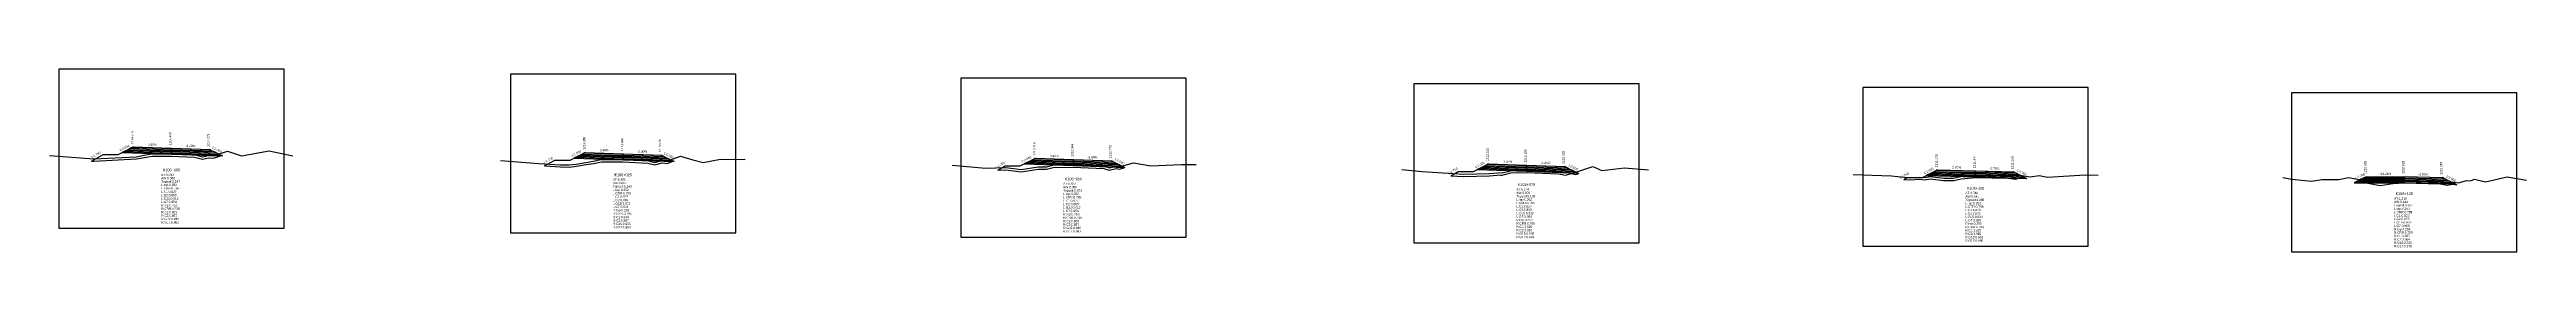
# Model space of a CAD drawing. Extents: x -7 to 78429, y 1189 to 1262.
# Drawn here: x 49031.6 to 49357.9, y 1200.8 to 1224.9 of the extents above; entities that cross this region are included whole.
import ezdxf
from ezdxf.enums import TextEntityAlignment as Align

# ---------------------------------------------------------------- set-up
doc = ezdxf.new("R2010")
doc.units = 0

msp = doc.modelspace()

# ---------------------------------------------------------------- linework, layer by layer
at = {"layer": 'A4_BORDER', "color": 7}
for points in [[(49032.805, 1203.895), (49062.505, 1203.895), (49062.505, 1224.895), (49032.805, 1224.895), (49032.805, 1203.895)], [(49092.324, 1203.247), (49122.024, 1203.247), (49122.024, 1224.247), (49092.324, 1224.247), (49092.324, 1203.247)], [(49151.644, 1202.712), (49181.344, 1202.712), (49181.344, 1223.712), (49151.644, 1223.712), (49151.644, 1202.712)], [(49211.351, 1201.958), (49241.051, 1201.958), (49241.051, 1222.958), (49211.351, 1222.958), (49211.351, 1201.958)], [(49270.508, 1201.482), (49300.208, 1201.482), (49300.208, 1222.482), (49270.508, 1222.482), (49270.508, 1201.482)], [(49326.985, 1200.75), (49356.685, 1200.75), (49356.685, 1221.75), (49326.985, 1221.75), (49326.985, 1200.75)]]:
    msp.add_lwpolyline(points, dxfattribs=at)
at = {"layer": 'CLEAR_GROUND', "color": 8}
for points in [[(49037.125, 1212.745), (49037.414, 1212.722), (49043.05, 1213.027), (49044.13, 1213.235), (49045.116, 1213.409), (49047.673, 1213.404), (49050.687, 1213.254), (49051.737, 1212.987), (49052.547, 1213.194), (49053.205, 1213.137), (49054.251, 1213.481)], [(49096.825, 1212.097), (49098.914, 1211.969), (49100.08, 1211.928), (49101.028, 1212.058), (49102.304, 1212.281), (49103.264, 1212.428), (49104.305, 1212.667), (49107.126, 1212.655), (49110.41, 1212.463), (49111.331, 1212.229), (49112.312, 1212.499), (49112.963, 1212.429), (49113.769, 1212.731)], [(49156.525, 1211.562), (49157.561, 1211.592), (49159.604, 1211.335), (49161.874, 1211.685), (49162.962, 1211.689), (49163.843, 1211.894), (49166.477, 1211.952), (49170.5, 1211.769), (49171.226, 1211.529), (49172.125, 1211.769), (49172.556, 1211.698), (49173.262, 1211.892)], [(49216.225, 1210.808), (49217.889, 1210.699), (49221.336, 1210.811), (49222.79, 1210.925), (49222.82, 1210.858), (49224.112, 1211.178), (49226.171, 1211.235), (49230.435, 1211.079), (49231.307, 1210.878), (49232.067, 1211.113), (49232.7, 1210.96), (49233.076, 1211.087)], [(49275.925, 1210.332), (49276.766, 1210.249), (49277.976, 1210.337), (49278.653, 1210.26), (49279.392, 1210.387), (49281.15, 1210.196), (49282.491, 1210.184), (49283.456, 1210.412), (49285.339, 1210.579), (49289.609, 1210.501), (49290.656, 1210.349), (49291.21, 1210.574), (49292.093, 1210.441)], [(49335.625, 1210.08), (49338.66, 1209.527), (49340.378, 1209.791), (49341.823, 1209.857), (49346.548, 1209.739), (49346.596, 1209.738), (49347.487, 1209.564), (49348.211, 1209.703), (49348.769, 1209.6)]]:
    msp.add_lwpolyline(points, dxfattribs=at)
at = {"layer": 'DESIGN_ROAD_TRIMMED', "color": 1}
for points in [[(49037.125, 1212.745), (49038.655, 1213.619), (49040.655, 1213.619), (49042.655, 1214.619), (49042.655, 1214.619), (49042.561, 1214.572), (49042.561, 1214.572), (49042.28, 1214.432), (49042.28, 1214.432), (49041.999, 1214.291), (49041.999, 1214.291), (49041.718, 1214.151), (49041.718, 1214.151), (49041.437, 1214.01), (49041.437, 1214.01), (49041.156, 1213.87), (49047.655, 1213.649), (49047.655, 1213.799), (49047.655, 1213.799), (49047.655, 1213.949), (49047.655, 1213.949), (49047.655, 1214.099), (49047.655, 1214.099), (49047.655, 1214.249), (49047.655, 1214.249), (49047.655, 1214.399), (49047.655, 1214.399), (49047.655, 1214.449), (49047.655, 1214.449), (49047.655, 1214.449), (49047.655, 1214.449), (49047.655, 1214.449), (49047.655, 1214.399), (49047.655, 1214.399), (49047.655, 1214.249), (49047.655, 1214.249), (49047.655, 1214.099), (49047.655, 1214.099), (49047.655, 1213.949), (49047.655, 1213.949), (49047.655, 1213.799), (49047.655, 1213.799), (49047.655, 1213.649), (49054.371, 1213.421), (49054.049, 1213.582), (49054.049, 1213.582), (49053.728, 1213.743), (49053.728, 1213.743), (49053.406, 1213.903), (49053.406, 1213.903), (49053.084, 1214.064), (49053.084, 1214.064), (49052.762, 1214.225), (49052.762, 1214.225), (49052.655, 1214.279), (49052.655, 1214.279), (49054.251, 1213.481)], [(49096.825, 1212.097), (49098.174, 1212.868), (49100.174, 1212.868), (49102.174, 1213.868), (49102.174, 1213.868), (49102.08, 1213.821), (49102.08, 1213.821), (49101.8, 1213.681), (49101.8, 1213.681), (49101.519, 1213.54), (49101.519, 1213.54), (49101.238, 1213.4), (49101.238, 1213.4), (49100.957, 1213.259), (49100.957, 1213.259), (49100.676, 1213.119), (49107.174, 1212.898), (49107.174, 1213.048), (49107.174, 1213.048), (49107.174, 1213.198), (49107.174, 1213.198), (49107.174, 1213.348), (49107.174, 1213.348), (49107.174, 1213.498), (49107.174, 1213.498), (49107.174, 1213.648), (49107.174, 1213.648), (49107.174, 1213.698), (49107.174, 1213.698), (49107.174, 1213.698), (49107.174, 1213.698), (49107.174, 1213.698), (49107.174, 1213.648), (49107.174, 1213.648), (49107.174, 1213.498), (49107.174, 1213.498), (49107.174, 1213.348), (49107.174, 1213.348), (49107.174, 1213.198), (49107.174, 1213.198), (49107.174, 1213.048), (49107.174, 1213.048), (49107.174, 1212.898), (49113.891, 1212.67), (49113.569, 1212.831), (49113.569, 1212.831), (49113.247, 1212.992), (49113.247, 1212.992), (49112.925, 1213.152), (49112.925, 1213.152), (49112.603, 1213.313), (49112.603, 1213.313), (49112.281, 1213.474), (49112.281, 1213.474), (49112.174, 1213.528), (49112.174, 1213.528), (49113.769, 1212.731)], [(49156.525, 1211.562), (49157.494, 1212.116), (49159.494, 1212.116), (49161.494, 1213.116), (49161.494, 1213.116), (49161.401, 1213.069), (49161.401, 1213.069), (49161.12, 1212.929), (49161.12, 1212.929), (49160.839, 1212.788), (49160.839, 1212.788), (49160.558, 1212.648), (49160.558, 1212.648), (49160.277, 1212.507), (49160.277, 1212.507), (49159.996, 1212.367), (49166.494, 1212.146), (49166.494, 1212.296), (49166.494, 1212.296), (49166.494, 1212.446), (49166.494, 1212.446), (49166.494, 1212.596), (49166.494, 1212.596), (49166.494, 1212.746), (49166.494, 1212.746), (49166.494, 1212.896), (49166.494, 1212.896), (49166.494, 1212.946), (49166.494, 1212.946), (49166.494, 1212.946), (49166.494, 1212.946), (49166.494, 1212.946), (49166.494, 1212.896), (49166.494, 1212.896), (49166.494, 1212.746), (49166.494, 1212.746), (49166.494, 1212.596), (49166.494, 1212.596), (49166.494, 1212.446), (49166.494, 1212.446), (49166.494, 1212.296), (49166.494, 1212.296), (49166.494, 1212.146), (49173.211, 1211.918), (49172.889, 1212.079), (49172.889, 1212.079), (49172.567, 1212.24), (49172.567, 1212.24), (49172.245, 1212.4), (49172.245, 1212.4), (49171.923, 1212.561), (49171.923, 1212.561), (49171.602, 1212.722), (49171.602, 1212.722), (49171.494, 1212.776), (49171.494, 1212.776), (49173.262, 1211.892)], [(49216.225, 1210.808), (49217.201, 1211.365), (49219.201, 1211.365), (49221.201, 1212.365), (49221.201, 1212.365), (49221.107, 1212.318), (49221.107, 1212.318), (49220.826, 1212.178), (49220.826, 1212.178), (49220.545, 1212.037), (49220.545, 1212.037), (49220.264, 1211.897), (49220.264, 1211.897), (49219.983, 1211.756), (49219.983, 1211.756), (49219.703, 1211.616), (49226.201, 1211.395), (49226.201, 1211.545), (49226.201, 1211.545), (49226.201, 1211.695), (49226.201, 1211.695), (49226.201, 1211.845), (49226.201, 1211.845), (49226.201, 1211.995), (49226.201, 1211.995), (49226.201, 1212.145), (49226.201, 1212.145), (49226.201, 1212.195), (49226.201, 1212.195), (49226.201, 1212.195), (49226.201, 1212.195), (49226.201, 1212.195), (49226.201, 1212.145), (49226.201, 1212.145), (49226.201, 1211.995), (49226.201, 1211.995), (49226.201, 1211.845), (49226.201, 1211.845), (49226.201, 1211.695), (49226.201, 1211.695), (49226.201, 1211.545), (49226.201, 1211.545), (49226.201, 1211.395), (49232.917, 1211.167), (49232.596, 1211.328), (49232.596, 1211.328), (49232.274, 1211.489), (49232.274, 1211.489), (49231.952, 1211.649), (49231.952, 1211.649), (49231.63, 1211.81), (49231.63, 1211.81), (49231.308, 1211.971), (49231.308, 1211.971), (49231.201, 1212.025), (49231.201, 1212.025), (49233.076, 1211.087)], [(49275.925, 1210.332), (49276.358, 1210.579), (49278.358, 1210.579), (49280.358, 1211.579), (49280.358, 1211.579), (49280.263, 1211.532), (49280.263, 1211.532), (49279.978, 1211.389), (49279.978, 1211.389), (49279.693, 1211.247), (49279.693, 1211.247), (49279.409, 1211.105), (49279.409, 1211.105), (49279.124, 1210.963), (49279.124, 1210.963), (49278.84, 1210.82), (49285.358, 1210.644), (49285.358, 1210.794), (49285.358, 1210.794), (49285.358, 1210.944), (49285.358, 1210.944), (49285.358, 1211.094), (49285.358, 1211.094), (49285.358, 1211.244), (49285.358, 1211.244), (49285.358, 1211.394), (49285.358, 1211.394), (49285.358, 1211.444), (49285.358, 1211.444), (49285.358, 1211.444), (49285.358, 1211.444), (49285.358, 1211.444), (49285.358, 1211.394), (49285.358, 1211.394), (49285.358, 1211.244), (49285.358, 1211.244), (49285.358, 1211.094), (49285.358, 1211.094), (49285.358, 1210.944), (49285.358, 1210.944), (49285.358, 1210.794), (49285.358, 1210.794), (49285.358, 1210.644), (49292.049, 1210.463), (49291.732, 1210.622), (49291.732, 1210.622), (49291.415, 1210.78), (49291.415, 1210.78), (49291.098, 1210.939), (49291.098, 1210.939), (49290.78, 1211.097), (49290.78, 1211.097), (49290.463, 1211.256), (49290.463, 1211.256), (49290.358, 1211.309), (49290.358, 1211.309), (49292.093, 1210.441)], [(49335.625, 1210.08), (49336.835, 1210.685), (49336.835, 1210.685), (49336.735, 1210.635), (49336.735, 1210.635), (49336.434, 1210.484), (49336.434, 1210.484), (49336.133, 1210.334), (49336.133, 1210.334), (49335.832, 1210.183), (49335.832, 1210.183), (49335.532, 1210.033), (49335.532, 1210.033), (49335.231, 1209.883), (49341.835, 1209.892), (49341.835, 1210.042), (49341.835, 1210.042), (49341.835, 1210.192), (49341.835, 1210.192), (49341.835, 1210.342), (49341.835, 1210.342), (49341.835, 1210.492), (49341.835, 1210.492), (49341.835, 1210.642), (49341.835, 1210.642), (49341.835, 1210.692), (49341.835, 1210.692), (49341.835, 1210.692), (49341.835, 1210.692), (49341.835, 1210.692), (49341.835, 1210.642), (49341.835, 1210.642), (49341.835, 1210.492), (49341.835, 1210.492), (49341.835, 1210.342), (49341.835, 1210.342), (49341.835, 1210.192), (49341.835, 1210.192), (49341.835, 1210.042), (49341.835, 1210.042), (49341.835, 1209.892), (49348.52, 1209.725), (49348.204, 1209.883), (49348.204, 1209.883), (49347.888, 1210.041), (49347.888, 1210.041), (49347.572, 1210.199), (49347.572, 1210.199), (49347.256, 1210.356), (49347.256, 1210.356), (49346.941, 1210.514), (49346.941, 1210.514), (49346.835, 1210.567), (49346.835, 1210.567), (49348.769, 1209.6)]]:
    msp.add_lwpolyline(points, dxfattribs=at)
at = {"layer": 'FINISHED_ROAD', "color": 2}
for points in [[(49038.655, 1213.619), (49040.655, 1213.619), (49042.655, 1214.619), (49042.655, 1214.619), (49047.655, 1214.449), (49052.655, 1214.279), (49052.655, 1214.279)], [(49098.174, 1212.868), (49100.174, 1212.868), (49102.174, 1213.868), (49102.174, 1213.868), (49107.174, 1213.698), (49112.174, 1213.528), (49112.174, 1213.528)], [(49157.494, 1212.116), (49159.494, 1212.116), (49161.494, 1213.116), (49161.494, 1213.116), (49166.494, 1212.946), (49171.494, 1212.776), (49171.494, 1212.776)], [(49217.201, 1211.365), (49219.201, 1211.365), (49221.201, 1212.365), (49221.201, 1212.365), (49226.201, 1212.195), (49231.201, 1212.025), (49231.201, 1212.025)], [(49276.358, 1210.579), (49278.358, 1210.579), (49280.358, 1211.579), (49280.358, 1211.579), (49285.358, 1211.444), (49290.358, 1211.309), (49290.358, 1211.309)], [(49336.835, 1210.685), (49336.835, 1210.685), (49341.835, 1210.692), (49346.835, 1210.567), (49346.835, 1210.567)]]:
    msp.add_lwpolyline(points, dxfattribs=at)
at = {"layer": 'LAYER_0', "color": 4}
for points in [[(49042.655, 1214.619), (49042.561, 1214.572), (49047.655, 1214.399), (49047.655, 1214.449)], [(49102.174, 1213.868), (49102.08, 1213.821), (49107.174, 1213.648), (49107.174, 1213.698)], [(49161.494, 1213.116), (49161.401, 1213.069), (49166.494, 1212.896), (49166.494, 1212.946)], [(49221.201, 1212.365), (49221.107, 1212.318), (49226.201, 1212.145), (49226.201, 1212.195)], [(49280.358, 1211.579), (49280.263, 1211.532), (49285.358, 1211.394), (49285.358, 1211.444)], [(49336.835, 1210.685), (49336.735, 1210.635), (49341.835, 1210.642), (49341.835, 1210.692)]]:
    msp.add_lwpolyline(points, dxfattribs=at)
at = {"layer": 'LAYER_1', "color": 4}
for points in [[(49042.561, 1214.572), (49042.28, 1214.432), (49047.655, 1214.249), (49047.655, 1214.399)], [(49102.08, 1213.821), (49101.8, 1213.681), (49107.174, 1213.498), (49107.174, 1213.648)], [(49161.401, 1213.069), (49161.12, 1212.929), (49166.494, 1212.746), (49166.494, 1212.896)], [(49221.107, 1212.318), (49220.826, 1212.178), (49226.201, 1211.995), (49226.201, 1212.145)], [(49280.263, 1211.532), (49279.978, 1211.389), (49285.358, 1211.244), (49285.358, 1211.394)], [(49336.735, 1210.635), (49336.434, 1210.484), (49341.835, 1210.492), (49341.835, 1210.642)]]:
    msp.add_lwpolyline(points, dxfattribs=at)
at = {"layer": 'LAYER_10', "color": 6}
for points in [[(49053.728, 1213.743), (49054.049, 1213.582), (49047.655, 1213.799), (49047.655, 1213.949)], [(49113.247, 1212.992), (49113.569, 1212.831), (49107.174, 1213.048), (49107.174, 1213.198)], [(49172.567, 1212.24), (49172.889, 1212.079), (49166.494, 1212.296), (49166.494, 1212.446)], [(49232.274, 1211.489), (49232.596, 1211.328), (49226.201, 1211.545), (49226.201, 1211.695)], [(49291.415, 1210.78), (49291.732, 1210.622), (49285.358, 1210.794), (49285.358, 1210.944)], [(49347.888, 1210.041), (49348.204, 1209.883), (49341.835, 1210.042), (49341.835, 1210.192)]]:
    msp.add_lwpolyline(points, dxfattribs=at)
at = {"layer": 'LAYER_11', "color": 6}
for points in [[(49054.049, 1213.582), (49054.371, 1213.421), (49047.655, 1213.649), (49047.655, 1213.799)], [(49113.569, 1212.831), (49113.891, 1212.67), (49107.174, 1212.898), (49107.174, 1213.048)], [(49172.889, 1212.079), (49173.211, 1211.918), (49166.494, 1212.146), (49166.494, 1212.296)], [(49232.596, 1211.328), (49232.917, 1211.167), (49226.201, 1211.395), (49226.201, 1211.545)], [(49291.732, 1210.622), (49292.049, 1210.463), (49285.358, 1210.644), (49285.358, 1210.794)], [(49348.204, 1209.883), (49348.52, 1209.725), (49341.835, 1209.892), (49341.835, 1210.042)]]:
    msp.add_lwpolyline(points, dxfattribs=at)
at = {"layer": 'LAYER_2', "color": 4}
for points in [[(49042.28, 1214.432), (49041.999, 1214.291), (49047.655, 1214.099), (49047.655, 1214.249)], [(49101.8, 1213.681), (49101.519, 1213.54), (49107.174, 1213.348), (49107.174, 1213.498)], [(49161.12, 1212.929), (49160.839, 1212.788), (49166.494, 1212.596), (49166.494, 1212.746)], [(49220.826, 1212.178), (49220.545, 1212.037), (49226.201, 1211.845), (49226.201, 1211.995)], [(49279.978, 1211.389), (49279.693, 1211.247), (49285.358, 1211.094), (49285.358, 1211.244)], [(49336.434, 1210.484), (49336.133, 1210.334), (49341.835, 1210.342), (49341.835, 1210.492)]]:
    msp.add_lwpolyline(points, dxfattribs=at)
at = {"layer": 'LAYER_3', "color": 4}
for points in [[(49041.999, 1214.291), (49041.718, 1214.151), (49047.655, 1213.949), (49047.655, 1214.099)], [(49101.519, 1213.54), (49101.238, 1213.4), (49107.174, 1213.198), (49107.174, 1213.348)], [(49160.839, 1212.788), (49160.558, 1212.648), (49166.494, 1212.446), (49166.494, 1212.596)], [(49220.545, 1212.037), (49220.264, 1211.897), (49226.201, 1211.695), (49226.201, 1211.845)], [(49279.693, 1211.247), (49279.409, 1211.105), (49285.358, 1210.944), (49285.358, 1211.094)], [(49336.133, 1210.334), (49335.832, 1210.183), (49341.835, 1210.192), (49341.835, 1210.342)]]:
    msp.add_lwpolyline(points, dxfattribs=at)
at = {"layer": 'LAYER_4', "color": 4}
for points in [[(49041.718, 1214.151), (49041.437, 1214.01), (49047.655, 1213.799), (49047.655, 1213.949)], [(49101.238, 1213.4), (49100.957, 1213.259), (49107.174, 1213.048), (49107.174, 1213.198)], [(49160.558, 1212.648), (49160.277, 1212.507), (49166.494, 1212.296), (49166.494, 1212.446)], [(49220.264, 1211.897), (49219.983, 1211.756), (49226.201, 1211.545), (49226.201, 1211.695)], [(49279.409, 1211.105), (49279.124, 1210.963), (49285.358, 1210.794), (49285.358, 1210.944)], [(49335.832, 1210.183), (49335.532, 1210.033), (49341.835, 1210.042), (49341.835, 1210.192)]]:
    msp.add_lwpolyline(points, dxfattribs=at)
at = {"layer": 'LAYER_5', "color": 4}
for points in [[(49041.437, 1214.01), (49041.156, 1213.87), (49047.655, 1213.649), (49047.655, 1213.799)], [(49100.957, 1213.259), (49100.676, 1213.119), (49107.174, 1212.898), (49107.174, 1213.048)], [(49160.277, 1212.507), (49159.996, 1212.367), (49166.494, 1212.146), (49166.494, 1212.296)], [(49219.983, 1211.756), (49219.703, 1211.616), (49226.201, 1211.395), (49226.201, 1211.545)], [(49279.124, 1210.963), (49278.84, 1210.82), (49285.358, 1210.644), (49285.358, 1210.794)], [(49335.532, 1210.033), (49335.231, 1209.883), (49341.835, 1209.892), (49341.835, 1210.042)]]:
    msp.add_lwpolyline(points, dxfattribs=at)
at = {"layer": 'LAYER_6', "color": 6}
for points in [[(49052.655, 1214.279), (49052.762, 1214.225), (49047.655, 1214.399), (49047.655, 1214.449)], [(49112.174, 1213.528), (49112.281, 1213.474), (49107.174, 1213.648), (49107.174, 1213.698)], [(49171.494, 1212.776), (49171.602, 1212.722), (49166.494, 1212.896), (49166.494, 1212.946)], [(49231.201, 1212.025), (49231.308, 1211.971), (49226.201, 1212.145), (49226.201, 1212.195)], [(49290.358, 1211.309), (49290.463, 1211.256), (49285.358, 1211.394), (49285.358, 1211.444)], [(49346.835, 1210.567), (49346.941, 1210.514), (49341.835, 1210.642), (49341.835, 1210.692)]]:
    msp.add_lwpolyline(points, dxfattribs=at)
at = {"layer": 'LAYER_7', "color": 6}
for points in [[(49052.762, 1214.225), (49053.084, 1214.064), (49047.655, 1214.249), (49047.655, 1214.399)], [(49112.281, 1213.474), (49112.603, 1213.313), (49107.174, 1213.498), (49107.174, 1213.648)], [(49171.602, 1212.722), (49171.923, 1212.561), (49166.494, 1212.746), (49166.494, 1212.896)], [(49231.308, 1211.971), (49231.63, 1211.81), (49226.201, 1211.995), (49226.201, 1212.145)], [(49290.463, 1211.256), (49290.78, 1211.097), (49285.358, 1211.244), (49285.358, 1211.394)], [(49346.941, 1210.514), (49347.256, 1210.356), (49341.835, 1210.492), (49341.835, 1210.642)]]:
    msp.add_lwpolyline(points, dxfattribs=at)
at = {"layer": 'LAYER_8', "color": 6}
for points in [[(49053.084, 1214.064), (49053.406, 1213.903), (49047.655, 1214.099), (49047.655, 1214.249)], [(49112.603, 1213.313), (49112.925, 1213.152), (49107.174, 1213.348), (49107.174, 1213.498)], [(49171.923, 1212.561), (49172.245, 1212.4), (49166.494, 1212.596), (49166.494, 1212.746)], [(49231.63, 1211.81), (49231.952, 1211.649), (49226.201, 1211.845), (49226.201, 1211.995)], [(49290.78, 1211.097), (49291.098, 1210.939), (49285.358, 1211.094), (49285.358, 1211.244)], [(49347.256, 1210.356), (49347.572, 1210.199), (49341.835, 1210.342), (49341.835, 1210.492)]]:
    msp.add_lwpolyline(points, dxfattribs=at)
at = {"layer": 'LAYER_9', "color": 6}
for points in [[(49053.406, 1213.903), (49053.728, 1213.743), (49047.655, 1213.949), (49047.655, 1214.099)], [(49112.925, 1213.152), (49113.247, 1212.992), (49107.174, 1213.198), (49107.174, 1213.348)], [(49172.245, 1212.4), (49172.567, 1212.24), (49166.494, 1212.446), (49166.494, 1212.596)], [(49231.952, 1211.649), (49232.274, 1211.489), (49226.201, 1211.695), (49226.201, 1211.845)], [(49291.098, 1210.939), (49291.415, 1210.78), (49285.358, 1210.944), (49285.358, 1211.094)], [(49347.572, 1210.199), (49347.888, 1210.041), (49341.835, 1210.192), (49341.835, 1210.342)]]:
    msp.add_lwpolyline(points, dxfattribs=at)
at = {"layer": 'NATURAL_GROUND', "color": 3}
for points in [[(49031.598, 1213.479), (49037.418, 1213.023), (49043.014, 1213.325), (49044.076, 1213.53), (49045.09, 1213.709), (49047.681, 1213.704), (49050.732, 1213.552), (49051.737, 1213.296), (49052.522, 1213.498), (49053.17, 1213.441), (49055.049, 1214.058), (49056.885, 1213.442), (49060.525, 1214.119), (49063.665, 1213.418)], [(49091.006, 1212.806), (49096.005, 1212.448), (49098.928, 1212.269), (49100.065, 1212.229), (49100.982, 1212.354), (49102.255, 1212.577), (49103.208, 1212.723), (49104.272, 1212.967), (49107.135, 1212.955), (49110.456, 1212.761), (49111.328, 1212.54), (49112.287, 1212.803), (49112.924, 1212.735), (49114.709, 1213.403), (49116.366, 1212.907), (49117.704, 1212.551), (49119.987, 1212.984), (49123.245, 1212.946)], [(49150.521, 1212.21), (49154.895, 1211.815), (49157.575, 1211.893), (49159.6, 1211.638), (49161.85, 1211.985), (49162.927, 1211.989), (49163.805, 1212.193), (49166.48, 1212.253), (49170.555, 1212.066), (49171.235, 1211.842), (49172.11, 1212.076), (49172.54, 1212.005), (49174.431, 1212.524), (49176.701, 1212.131), (49180.726, 1212.293), (49182.655, 1212.283)], [(49209.752, 1211.635), (49209.754, 1211.639), (49212.436, 1211.357), (49217.894, 1210.999), (49221.32, 1211.111), (49222.979, 1211.241), (49222.993, 1211.21), (49224.072, 1211.477), (49226.173, 1211.535), (49230.475, 1211.377), (49231.296, 1211.189), (49232.057, 1211.424), (49232.686, 1211.272), (49234.907, 1212.022), (49236.096, 1211.496), (49239.09, 1211.836), (49242.258, 1211.603)], [(49269.232, 1210.975), (49274.298, 1210.795), (49276.77, 1210.55), (49277.983, 1210.639), (49278.645, 1210.563), (49279.383, 1210.69), (49281.168, 1210.495), (49282.458, 1210.484), (49283.408, 1210.709), (49285.329, 1210.879), (49289.634, 1210.801), (49290.619, 1210.657), (49291.174, 1210.883), (49292.564, 1210.674), (49293.716, 1210.832), (49294.825, 1210.608), (49299.778, 1210.911), (49301.499, 1210.899)], [(49325.834, 1210.562), (49327.013, 1210.358), (49329.626, 1210.093), (49331.008, 1210.311), (49333.222, 1210.292), (49334.504, 1210.589), (49338.664, 1209.831), (49340.348, 1210.09), (49341.82, 1210.157), (49346.556, 1210.039), (49346.629, 1210.037), (49347.487, 1209.87), (49348.21, 1210.008), (49348.97, 1209.868), (49350.025, 1210.173), (49350.577, 1210.136), (49351.089, 1210.339), (49352.538, 1209.999), (49355.399, 1210.646), (49357.935, 1210.226)]]:
    msp.add_lwpolyline(points, dxfattribs=at)
at = {"layer": 'STRUCTURE_LEFT', "color": 4}
for points in [[(49042.655, 1214.619), (49042.561, 1214.572), (49042.561, 1214.572), (49042.28, 1214.432), (49042.28, 1214.432), (49041.999, 1214.291), (49041.999, 1214.291), (49041.718, 1214.151), (49041.718, 1214.151), (49041.437, 1214.01), (49041.437, 1214.01), (49041.156, 1213.87), (49047.655, 1213.649), (49047.655, 1213.799), (49047.655, 1213.799), (49047.655, 1213.949), (49047.655, 1213.949), (49047.655, 1214.099), (49047.655, 1214.099), (49047.655, 1214.249), (49047.655, 1214.249), (49047.655, 1214.399), (49047.655, 1214.399), (49047.655, 1214.449), (49047.655, 1214.449)], [(49102.174, 1213.868), (49102.08, 1213.821), (49102.08, 1213.821), (49101.8, 1213.681), (49101.8, 1213.681), (49101.519, 1213.54), (49101.519, 1213.54), (49101.238, 1213.4), (49101.238, 1213.4), (49100.957, 1213.259), (49100.957, 1213.259), (49100.676, 1213.119), (49107.174, 1212.898), (49107.174, 1213.048), (49107.174, 1213.048), (49107.174, 1213.198), (49107.174, 1213.198), (49107.174, 1213.348), (49107.174, 1213.348), (49107.174, 1213.498), (49107.174, 1213.498), (49107.174, 1213.648), (49107.174, 1213.648), (49107.174, 1213.698), (49107.174, 1213.698)], [(49161.494, 1213.116), (49161.401, 1213.069), (49161.401, 1213.069), (49161.12, 1212.929), (49161.12, 1212.929), (49160.839, 1212.788), (49160.839, 1212.788), (49160.558, 1212.648), (49160.558, 1212.648), (49160.277, 1212.507), (49160.277, 1212.507), (49159.996, 1212.367), (49166.494, 1212.146), (49166.494, 1212.296), (49166.494, 1212.296), (49166.494, 1212.446), (49166.494, 1212.446), (49166.494, 1212.596), (49166.494, 1212.596), (49166.494, 1212.746), (49166.494, 1212.746), (49166.494, 1212.896), (49166.494, 1212.896), (49166.494, 1212.946), (49166.494, 1212.946)], [(49221.201, 1212.365), (49221.107, 1212.318), (49221.107, 1212.318), (49220.826, 1212.178), (49220.826, 1212.178), (49220.545, 1212.037), (49220.545, 1212.037), (49220.264, 1211.897), (49220.264, 1211.897), (49219.983, 1211.756), (49219.983, 1211.756), (49219.703, 1211.616), (49226.201, 1211.395), (49226.201, 1211.545), (49226.201, 1211.545), (49226.201, 1211.695), (49226.201, 1211.695), (49226.201, 1211.845), (49226.201, 1211.845), (49226.201, 1211.995), (49226.201, 1211.995), (49226.201, 1212.145), (49226.201, 1212.145), (49226.201, 1212.195), (49226.201, 1212.195)], [(49280.358, 1211.579), (49280.263, 1211.532), (49280.263, 1211.532), (49279.978, 1211.389), (49279.978, 1211.389), (49279.693, 1211.247), (49279.693, 1211.247), (49279.409, 1211.105), (49279.409, 1211.105), (49279.124, 1210.963), (49279.124, 1210.963), (49278.84, 1210.82), (49285.358, 1210.644), (49285.358, 1210.794), (49285.358, 1210.794), (49285.358, 1210.944), (49285.358, 1210.944), (49285.358, 1211.094), (49285.358, 1211.094), (49285.358, 1211.244), (49285.358, 1211.244), (49285.358, 1211.394), (49285.358, 1211.394), (49285.358, 1211.444), (49285.358, 1211.444)], [(49336.835, 1210.685), (49336.735, 1210.635), (49336.735, 1210.635), (49336.434, 1210.484), (49336.434, 1210.484), (49336.133, 1210.334), (49336.133, 1210.334), (49335.832, 1210.183), (49335.832, 1210.183), (49335.532, 1210.033), (49335.532, 1210.033), (49335.231, 1209.883), (49341.835, 1209.892), (49341.835, 1210.042), (49341.835, 1210.042), (49341.835, 1210.192), (49341.835, 1210.192), (49341.835, 1210.342), (49341.835, 1210.342), (49341.835, 1210.492), (49341.835, 1210.492), (49341.835, 1210.642), (49341.835, 1210.642), (49341.835, 1210.692), (49341.835, 1210.692)]]:
    msp.add_lwpolyline(points, dxfattribs=at)
at = {"layer": 'STRUCTURE_RIGHT', "color": 6}
for points in [[(49047.655, 1214.449), (49047.655, 1214.449), (49047.655, 1214.399), (49047.655, 1214.399), (49047.655, 1214.249), (49047.655, 1214.249), (49047.655, 1214.099), (49047.655, 1214.099), (49047.655, 1213.949), (49047.655, 1213.949), (49047.655, 1213.799), (49047.655, 1213.799), (49047.655, 1213.649), (49054.371, 1213.421), (49054.049, 1213.582), (49054.049, 1213.582), (49053.728, 1213.743), (49053.728, 1213.743), (49053.406, 1213.903), (49053.406, 1213.903), (49053.084, 1214.064), (49053.084, 1214.064), (49052.762, 1214.225), (49052.762, 1214.225), (49052.655, 1214.279)], [(49107.174, 1213.698), (49107.174, 1213.698), (49107.174, 1213.648), (49107.174, 1213.648), (49107.174, 1213.498), (49107.174, 1213.498), (49107.174, 1213.348), (49107.174, 1213.348), (49107.174, 1213.198), (49107.174, 1213.198), (49107.174, 1213.048), (49107.174, 1213.048), (49107.174, 1212.898), (49113.891, 1212.67), (49113.569, 1212.831), (49113.569, 1212.831), (49113.247, 1212.992), (49113.247, 1212.992), (49112.925, 1213.152), (49112.925, 1213.152), (49112.603, 1213.313), (49112.603, 1213.313), (49112.281, 1213.474), (49112.281, 1213.474), (49112.174, 1213.528)], [(49166.494, 1212.946), (49166.494, 1212.946), (49166.494, 1212.896), (49166.494, 1212.896), (49166.494, 1212.746), (49166.494, 1212.746), (49166.494, 1212.596), (49166.494, 1212.596), (49166.494, 1212.446), (49166.494, 1212.446), (49166.494, 1212.296), (49166.494, 1212.296), (49166.494, 1212.146), (49173.211, 1211.918), (49172.889, 1212.079), (49172.889, 1212.079), (49172.567, 1212.24), (49172.567, 1212.24), (49172.245, 1212.4), (49172.245, 1212.4), (49171.923, 1212.561), (49171.923, 1212.561), (49171.602, 1212.722), (49171.602, 1212.722), (49171.494, 1212.776)], [(49226.201, 1212.195), (49226.201, 1212.195), (49226.201, 1212.145), (49226.201, 1212.145), (49226.201, 1211.995), (49226.201, 1211.995), (49226.201, 1211.845), (49226.201, 1211.845), (49226.201, 1211.695), (49226.201, 1211.695), (49226.201, 1211.545), (49226.201, 1211.545), (49226.201, 1211.395), (49232.917, 1211.167), (49232.596, 1211.328), (49232.596, 1211.328), (49232.274, 1211.489), (49232.274, 1211.489), (49231.952, 1211.649), (49231.952, 1211.649), (49231.63, 1211.81), (49231.63, 1211.81), (49231.308, 1211.971), (49231.308, 1211.971), (49231.201, 1212.025)], [(49285.358, 1211.444), (49285.358, 1211.444), (49285.358, 1211.394), (49285.358, 1211.394), (49285.358, 1211.244), (49285.358, 1211.244), (49285.358, 1211.094), (49285.358, 1211.094), (49285.358, 1210.944), (49285.358, 1210.944), (49285.358, 1210.794), (49285.358, 1210.794), (49285.358, 1210.644), (49292.049, 1210.463), (49291.732, 1210.622), (49291.732, 1210.622), (49291.415, 1210.78), (49291.415, 1210.78), (49291.098, 1210.939), (49291.098, 1210.939), (49290.78, 1211.097), (49290.78, 1211.097), (49290.463, 1211.256), (49290.463, 1211.256), (49290.358, 1211.309)], [(49341.835, 1210.692), (49341.835, 1210.692), (49341.835, 1210.642), (49341.835, 1210.642), (49341.835, 1210.492), (49341.835, 1210.492), (49341.835, 1210.342), (49341.835, 1210.342), (49341.835, 1210.192), (49341.835, 1210.192), (49341.835, 1210.042), (49341.835, 1210.042), (49341.835, 1209.892), (49348.52, 1209.725), (49348.204, 1209.883), (49348.204, 1209.883), (49347.888, 1210.041), (49347.888, 1210.041), (49347.572, 1210.199), (49347.572, 1210.199), (49347.256, 1210.356), (49347.256, 1210.356), (49346.941, 1210.514), (49346.941, 1210.514), (49346.835, 1210.567)]]:
    msp.add_lwpolyline(points, dxfattribs=at)

# ---------------------------------------------------------------- texts
at = {"layer": 'INFO_TEXT'}
for s, p in [('AT:8.033', (49046.305, 1210.795)), ('AW:0.008', (49046.305, 1210.345)), ('Topsoil:5.187', (49046.305, 1209.895)), ('L:top:0.252', (49046.305, 1209.445)), ('L:CRR:0.785', (49046.305, 1208.995)), ('L:C1:0.827', (49046.305, 1208.545)), ('L:C2:0.869', (49046.305, 1208.095)), ('L:G15:0.912', (49046.305, 1207.645)), ('L:G7:0.954', (49046.305, 1207.195)), ('AT:8.351', (49105.824, 1210.147)), ('AW:0.007', (49105.824, 1209.697)), ('Topsoil:5.143', (49105.824, 1209.247)), ('L:top:0.252', (49105.824, 1208.797)), ('L:CRR:0.785', (49105.824, 1208.347)), ('L:C1:0.827', (49105.824, 1207.897)), ('L:C2:0.869', (49105.824, 1207.447)), ('AT:6.837', (49165.144, 1209.612)), ('AW:0.000', (49165.144, 1209.162)), ('Topsoil:5.073', (49165.144, 1208.712)), ('L:top:0.252', (49165.144, 1208.262)), ('L:CRR:0.785', (49165.144, 1207.812)), ('L:C1:0.827', (49165.144, 1207.362)), ('AT:6.574', (49224.851, 1208.858)), ('AW:0.000', (49224.851, 1208.408)), ('Topsoil:5.109', (49224.851, 1207.958)), ('L:top:0.252', (49224.851, 1207.508)), ('AT:3.746', (49284.008, 1208.382)), ('AW:0.041', (49284.008, 1207.932)), ('Topsoil:4.890', (49284.008, 1207.482)), ('AT:1.215', (49340.485, 1207.65)), ('AW:0.144', (49340.485, 1207.2)), ('R:top:0.253', (49046.305, 1206.745)), ('R:CRR:0.790', (49046.305, 1206.295)), ('R:C1:0.839', (49046.305, 1205.845)), ('R:C2:0.887', (49046.305, 1205.395)), ('R:G15:0.935', (49046.305, 1204.945)), ('R:G17:0.983', (49046.305, 1204.495)), ('L:G15:0.912', (49105.824, 1206.997)), ('L:G7:0.954', (49105.824, 1206.547)), ('R:top:0.253', (49105.824, 1206.097)), ('R:CRR:0.790', (49105.824, 1205.647)), ('R:C1:0.839', (49105.824, 1205.197)), ('R:C2:0.887', (49105.824, 1204.747)), ('R:G15:0.935', (49105.824, 1204.297)), ('L:C2:0.869', (49165.144, 1206.912)), ('L:G15:0.912', (49165.144, 1206.462)), ('L:G7:0.954', (49165.144, 1206.012)), ('R:top:0.253', (49165.144, 1205.562)), ('R:CRR:0.790', (49165.144, 1205.112)), ('R:C1:0.839', (49165.144, 1204.662)), ('R:C2:0.887', (49165.144, 1204.212)), ('L:CRR:0.785', (49224.851, 1207.058)), ('L:C1:0.827', (49224.851, 1206.608)), ('L:C2:0.869', (49224.851, 1206.158)), ('L:G15:0.912', (49224.851, 1205.708)), ('L:G7:0.954', (49224.851, 1205.258)), ('R:top:0.253', (49224.851, 1204.808)), ('R:CRR:0.790', (49224.851, 1204.358)), ('R:C1:0.839', (49224.851, 1203.908)), ('L:top:0.252', (49284.008, 1207.032)), ('L:CRR:0.786', (49284.008, 1206.582)), ('L:C1:0.828', (49284.008, 1206.132)), ('L:C2:0.871', (49284.008, 1205.682)), ('L:G15:0.914', (49284.008, 1205.232)), ('L:G7:0.956', (49284.008, 1204.782)), ('R:top:0.253', (49284.008, 1204.332)), ('R:CRR:0.790', (49284.008, 1203.882)), ('Topsoil:3.977', (49340.485, 1206.75)), ('L:top:0.253', (49340.485, 1206.3)), ('L:CRR:0.788', (49340.485, 1205.85)), ('L:C1:0.833', (49340.485, 1205.4)), ('L:C2:0.878', (49340.485, 1204.95)), ('L:G15:0.923', (49340.485, 1204.5)), ('L:G7:0.968', (49340.485, 1204.05)), ('R:G17:0.983', (49105.824, 1203.847)), ('R:G15:0.935', (49165.144, 1203.762)), ('R:G17:0.983', (49165.144, 1203.312)), ('R:C2:0.887', (49224.851, 1203.458)), ('R:G15:0.935', (49224.851, 1203.008)), ('R:G17:0.983', (49224.851, 1202.558)), ('R:C1:0.837', (49284.008, 1203.432)), ('R:C2:0.885', (49284.008, 1202.982)), ('R:G15:0.932', (49284.008, 1202.532)), ('R:G17:0.980', (49284.008, 1202.082)), ('R:top:0.253', (49340.485, 1203.6)), ('R:CRR:0.789', (49340.485, 1203.15)), ('R:C1:0.837', (49340.485, 1202.7)), ('R:C2:0.884', (49340.485, 1202.25)), ('R:G15:0.932', (49340.485, 1201.8)), ('R:G17:0.979', (49340.485, 1201.35))]:
    msp.add_text(s, height=0.3, dxfattribs=at).set_placement(p)
at = {"layer": 'LEFT_TEXT_H'}
for s, p in [('1214.619', (49042.655, 1214.979)), ('1213.868', (49102.174, 1214.228)), ('1213.116', (49161.494, 1213.476)), ('1212.365', (49221.201, 1212.725)), ('1211.579', (49280.358, 1211.939)), ('1210.685', (49336.835, 1211.045))]:
    msp.add_text(s, height=0.3, rotation=90, dxfattribs=at).set_placement(p)
at = {"layer": 'POINT_TEXT_H'}
for s, p in [('1214.449', (49047.655, 1214.809)), ('1213.698', (49107.174, 1214.058)), ('1212.946', (49166.494, 1213.306)), ('1212.195', (49226.201, 1212.555)), ('1211.444', (49285.358, 1211.804)), ('1210.692', (49341.835, 1211.052))]:
    msp.add_text(s, height=0.3, rotation=90, dxfattribs=at).set_placement(p)
at = {"layer": 'RIGHT_TEXT_H'}
for s, p in [('1214.279', (49052.655, 1214.639)), ('1213.528', (49112.174, 1213.888)), ('1212.776', (49171.494, 1213.136)), ('1212.025', (49231.201, 1212.385)), ('1211.309', (49290.358, 1211.669)), ('1210.567', (49346.835, 1210.927))]:
    msp.add_text(s, height=0.3, rotation=90, dxfattribs=at).set_placement(p)
at = {"layer": 'SLOPE_left'}
for s, rotation, p in [('1:1.750', 29.745, (49037.801, 1213.338)), ('1:2.000', 26.565, (49041.574, 1214.28)), ('1:2.000', 26.565, (49101.094, 1213.529)), ('1:1.750', 29.745, (49097.41, 1212.639)), ('1:1.750', 29.745, (49156.92, 1211.995)), ('1:2.000', 26.565, (49160.414, 1212.777)), ('1:1.750', 29.745, (49216.624, 1211.243)), ('1:2.000', 26.565, (49220.12, 1212.026)), ('1:1.750', 29.745, (49276.052, 1210.612)), ('1:2.000', 26.565, (49279.277, 1211.24)), ('1:2.000', 26.565, (49336.15, 1210.543))]:
    msp.add_text(s, height=0.3, rotation=rotation, dxfattribs=at).set_placement(p, align=Align.BOTTOM_CENTER)
at = {"layer": 'SLOPE_right'}
for p in [(49053.533, 1214.041), (49113.052, 1213.29), (49172.459, 1212.495), (49232.219, 1211.717), (49291.306, 1211.036), (49347.883, 1210.245)]:
    msp.add_text('1:2.000', height=0.3, rotation=-26.565, dxfattribs=at).set_placement(p, align=Align.BOTTOM_CENTER)
at = {"layer": 'SLOPE_TEXT'}
for s, p in [('3.40%', (49045.155, 1214.774)), ('-3.40%', (49050.155, 1214.604)), ('3.40%', (49104.674, 1214.023)), ('-3.40%', (49109.674, 1213.853)), ('3.40%', (49163.994, 1213.271)), ('-3.40%', (49168.994, 1213.101)), ('3.40%', (49223.701, 1212.52)), ('-3.40%', (49228.701, 1212.35)), ('2.70%', (49282.858, 1211.752)), ('-2.70%', (49287.858, 1211.616)), ('-14.24%', (49339.335, 1210.928)), ('-2.50%', (49344.335, 1210.87))]:
    msp.add_text(s, height=0.3, dxfattribs=at).set_placement(p, align=Align.CENTER)
at = {"layer": 'STATION_TITLE'}
for s, p in [('K106+000', (49047.655, 1211.395)), ('K106+025', (49107.174, 1210.747)), ('K106+050', (49166.494, 1210.212)), ('K106+075', (49226.201, 1209.458)), ('K106+100', (49285.358, 1208.982)), ('K106+125', (49341.835, 1208.25))]:
    msp.add_text(s, height=0.36, dxfattribs=at).set_placement(p, align=Align.CENTER)

doc.saveas('drawing.dxf')
